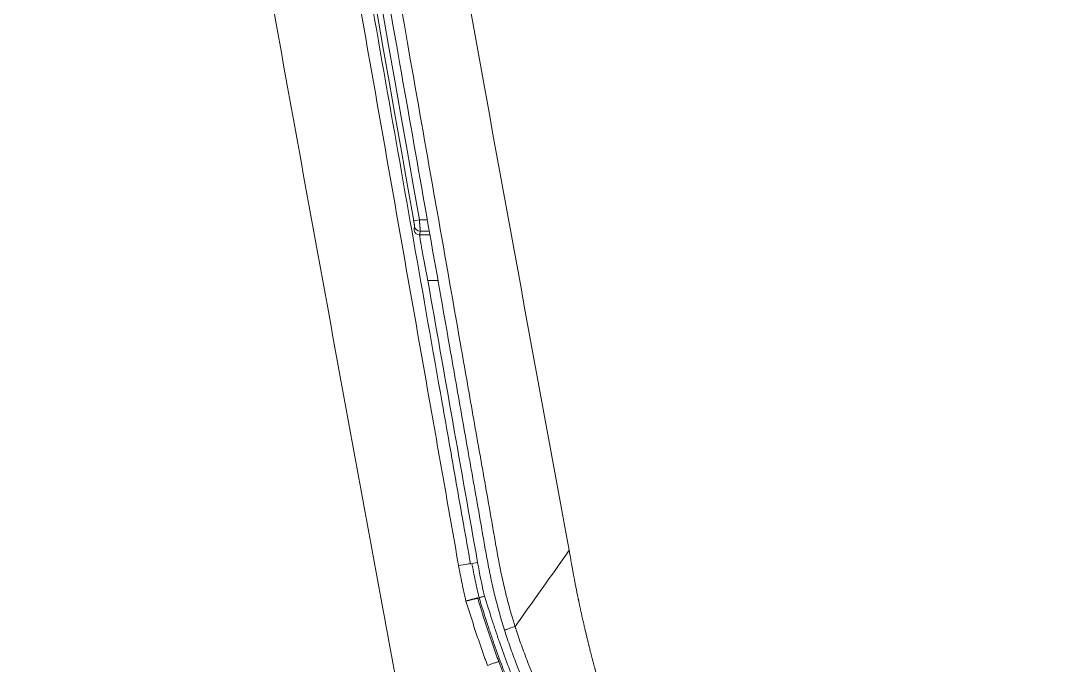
# Model space of a CAD drawing. Header units: inches. Extents: x 3778 to 56227, y -16914 to 35091.
# Drawn here: x 15713.4 to 15803.5, y 17484.7 to 17541.3 of the extents above; entities that cross this region are included whole.
import ezdxf

# ---------------------------------------------------------------- set-up
doc = ezdxf.new("R2010")
doc.units = ezdxf.units.IN
doc.header["$LTSCALE"] = 100
doc.header["$MEASUREMENT"] = 0
doc.layers.add('mark-B', color=2, linetype='Continuous', lineweight=20)
doc.layers.add('RC-LIGHT', color=7, linetype='Continuous')

# ---------------------------------------------------------------- blocks, each defined once
blk = doc.blocks.new('무풍1way 일반')
at = {"layer": 'mark-B'}
for p, q in [((-511.88, -264.539), (-512.374, -264.626)), ((-511.88, -264.539), (-512.374, -264.626)), ((-511.88, -264.539), (-511.182, -264.539)), ((-511.88, -264.539), (-511.182, -264.539)), ((-511.005, -265.542), (-511.8, -265.542)), ((-511.005, -265.542), (-511.8, -265.542)), ((-511.853, -265.871), (-510.947, -265.871)), ((-511.853, -265.871), (-510.947, -265.871)), ((-510.241, -269.882), (-511.133, -269.882)), ((-510.241, -269.882), (-511.133, -269.882)), ((-506.768, -294.641), (-507.262, -294.728)), ((-506.768, -294.641), (-507.262, -294.728)), ((-506.15, -297.612), (-506.639, -297.728)), ((-506.15, -297.612), (-506.639, -297.728)), ((-506.15, -297.612), (-506.63, -297.759)), ((-506.15, -297.612), (-506.63, -297.759))]:
    blk.add_line(p, q, dxfattribs=at)
for centre, major_axis, ratio, start_param, end_param in [((-511.853, -265.37), (-0.496, 0.08), 0.998594, 0.335451, 1.731066), ((-511.853, -265.37), (-0.496, 0.08), 0.998594, 0.335451, 1.731066), ((-511.8, -265.04), (-0.496, 0.08), 0.998594, 0.335451, 1.731066), ((-511.8, -265.04), (-0.496, 0.08), 0.998594, 0.335451, 1.731066), ((-508.38, -294.925), (0.989, 0.174), 0.019416, 0.017457, 1.622175), ((-508.38, -294.925), (0.989, 0.174), 0.019416, 0.017457, 1.622175), ((-506.28, -297.642), (0.306, 0.398), 0.999548, 2.460456, 2.524154), ((-506.28, -297.642), (0.306, 0.398), 0.999548, 2.460456, 2.524154), ((-506.15, -297.612), (-0.115, 0.489), 0.999848, 1.574928, 1.63891), ((-506.15, -297.612), (-0.115, 0.489), 0.999848, 1.574928, 1.63891)]:
    blk.add_ellipse(centre, major_axis=major_axis, ratio=ratio, start_param=start_param, end_param=end_param, dxfattribs=at)
for points, knots in [([(-547.103, -68.744), (-545.452, -78.159), (-543.8, -87.574), (-540.495, -106.405), (-538.843, -115.821), (-535.536, -134.653), (-533.883, -144.069), (-530.575, -162.903), (-528.921, -172.319), (-523.956, -200.571), (-520.646, -219.406), (-515.677, -247.659), (-514.02, -257.077), (-511.535, -271.205), (-510.706, -275.914), (-509.463, -282.978), (-509.049, -285.332), (-508.22, -290.042), (-507.806, -292.396), (-507.391, -294.751)], [0, 0, 0, 0, 0.125, 0.125, 0.25, 0.25, 0.375, 0.375, 0.5, 0.5, 0.75, 0.75, 0.875, 0.875, 0.9375, 0.9375, 0.96875, 0.96875, 1, 1, 1, 1]), ([(-547.103, -68.744), (-545.452, -78.159), (-543.8, -87.574), (-540.495, -106.405), (-538.843, -115.821), (-535.536, -134.653), (-533.883, -144.069), (-530.575, -162.903), (-528.921, -172.319), (-523.956, -200.571), (-520.646, -219.406), (-515.677, -247.659), (-514.02, -257.077), (-511.535, -271.205), (-510.706, -275.914), (-509.463, -282.978), (-509.049, -285.332), (-508.22, -290.042), (-507.806, -292.396), (-507.391, -294.751)], [0, 0, 0, 0, 0.125, 0.125, 0.25, 0.25, 0.375, 0.375, 0.5, 0.5, 0.75, 0.75, 0.875, 0.875, 0.9375, 0.9375, 0.96875, 0.96875, 1, 1, 1, 1]), ([(-506.168, -252.885), (-507.106, -247.71), (-509.735, -233.164), (-514.015, -209.239), (-518.986, -181.108), (-523.904, -152.97), (-528.766, -124.824), (-533.565, -96.669), (-536.717, -77.892), (-538.289, -68.503)], [0, 0, 0, 0, 0.084285, 0.236904, 0.389524, 0.542143, 0.694762, 0.847381, 1, 1, 1, 1]), ([(-504.401, -300.59), (-504.719, -299.585), (-505.005, -298.571), (-505.319, -297.294), (-505.379, -297.038), (-505.496, -296.525), (-505.552, -296.268), (-505.714, -295.495), (-505.815, -294.978), (-505.959, -294.201), (-506.007, -293.941), (-506.1, -293.423), (-506.146, -293.163), (-506.282, -292.384), (-506.372, -291.865), (-506.643, -290.307), (-506.918, -288.75), (-507.194, -287.194), (-507.378, -286.156), (-507.47, -285.637), (-507.744, -284.08), (-507.927, -283.041), (-508.292, -280.965), (-508.474, -279.927), (-508.839, -277.851), (-509.022, -276.813), (-510.666, -267.47), (-512.128, -259.165), (-516.515, -234.252), (-519.441, -217.645), (-525.288, -184.431), (-528.21, -167.824), (-532.591, -142.915), (-534.05, -134.612), (-536.24, -122.159), (-536.969, -118.007), (-538.428, -109.705), (-539.158, -105.554), (-539.888, -101.403)], [0, 0, 0, 0, 0.015625, 0.015625, 0.019531, 0.019531, 0.023437, 0.023437, 0.03125, 0.03125, 0.035156, 0.035156, 0.039062, 0.039062, 0.046875, 0.046875, 0.0625, 0.070312, 0.070312, 0.078125, 0.078125, 0.09375, 0.09375, 0.109375, 0.109375, 0.125, 0.125, 0.25, 0.25, 0.5, 0.5, 0.75, 0.75, 0.875, 0.875, 0.9375, 0.9375, 1, 1, 1, 1]), ([(-538.937, -101.2), (-538.207, -105.348), (-537.478, -109.497), (-536.019, -117.794), (-535.29, -121.943), (-533.101, -134.39), (-531.642, -142.687), (-527.263, -167.582), (-524.342, -184.179), (-518.497, -217.373), (-515.573, -233.971), (-511.188, -258.87), (-509.727, -267.17), (-508.084, -276.507), (-507.901, -277.545), (-507.536, -279.62), (-507.353, -280.657), (-506.989, -282.732), (-506.807, -283.77), (-506.532, -285.326), (-506.441, -285.845), (-506.257, -286.882), (-505.981, -288.438), (-505.706, -289.994), (-505.435, -291.551), (-505.345, -292.07), (-505.209, -292.848), (-505.163, -293.107), (-505.07, -293.626), (-505.023, -293.885), (-504.88, -294.662), (-504.78, -295.179), (-504.619, -295.952), (-504.564, -296.209), (-504.448, -296.722), (-504.267, -297.49), (-504.066, -298.253), (-503.852, -299.012), (-503.742, -299.391), (-503.608, -299.832), (-503.54, -300.052), (-503.505, -300.162), (-503.49, -300.209), (-503.481, -300.241), (-503.476, -300.257), (-503.471, -300.272)], [0, 0, 0, 0, 0.0625, 0.0625, 0.125, 0.125, 0.25, 0.25, 0.5, 0.5, 0.75, 0.75, 0.875, 0.875, 0.890625, 0.890625, 0.90625, 0.90625, 0.921875, 0.921875, 0.929687, 0.929687, 0.9375, 0.953125, 0.953125, 0.960937, 0.960937, 0.964844, 0.964844, 0.96875, 0.96875, 0.976562, 0.976562, 0.980469, 0.980469, 0.984375, 0.992188, 0.992188, 0.996094, 0.998047, 0.999023, 0.999512, 0.999756, 0.999756, 1, 1, 1, 1]), ([(-539.95, -159.8), (-539.924, -159.951), (-538.127, -170.293), (-534.536, -190.823), (-529.119, -221.38), (-523.633, -251.928), (-519.004, -277.374), (-515.732, -295.182), (-513.854, -305.357), (-512.912, -310.444), (-512.441, -312.987)], [0, 0, 0, 0, 0.002953, 0.202362, 0.401772, 0.601181, 0.800591, 0.900295, 0.950148, 1, 1, 1, 1]), ([(-539.95, -159.8), (-539.924, -159.951), (-538.127, -170.293), (-534.536, -190.823), (-529.119, -221.38), (-523.633, -251.928), (-519.004, -277.374), (-515.732, -295.182), (-513.854, -305.357), (-512.912, -310.444), (-512.441, -312.987)], [0, 0, 0, 0, 0.002953, 0.202362, 0.401772, 0.601181, 0.800591, 0.900295, 0.950148, 1, 1, 1, 1]), ([(-508.434, -294.915), (-508.661, -293.628), (-508.887, -292.34), (-509.341, -289.766), (-509.567, -288.479), (-510.247, -284.617), (-510.7, -282.042), (-512.06, -274.319), (-512.966, -269.17), (-515.684, -253.723), (-517.496, -243.426), (-521.118, -222.831), (-522.929, -212.534), (-526.551, -191.941), (-528.361, -181.644), (-530.171, -171.348)], [0, 0, 0, 0, 0.03125, 0.03125, 0.0625, 0.0625, 0.125, 0.125, 0.25, 0.25, 0.5, 0.5, 0.75, 0.75, 1, 1, 1, 1]), ([(-508.434, -294.915), (-508.661, -293.628), (-508.887, -292.34), (-509.341, -289.766), (-509.567, -288.479), (-510.247, -284.617), (-510.7, -282.042), (-512.06, -274.319), (-512.966, -269.17), (-515.684, -253.723), (-517.496, -243.426), (-521.118, -222.831), (-522.929, -212.534), (-526.551, -191.941), (-528.361, -181.644), (-530.171, -171.348)], [0, 0, 0, 0, 0.03125, 0.03125, 0.0625, 0.0625, 0.125, 0.125, 0.25, 0.25, 0.5, 0.5, 0.75, 0.75, 1, 1, 1, 1]), ([(-512.294, -265.127), (-512.294, -265.127), (-512.294, -265.125), (-512.294, -265.12), (-512.294, -265.117), (-512.296, -265.105), (-512.297, -265.095), (-512.3, -265.075), (-512.301, -265.067), (-512.303, -265.051), (-512.305, -265.042), (-512.309, -265.014), (-512.312, -264.993), (-512.318, -264.959), (-512.32, -264.947), (-512.324, -264.921), (-512.326, -264.908), (-512.332, -264.868), (-512.337, -264.84), (-512.345, -264.796), (-512.347, -264.781), (-512.352, -264.751), (-512.355, -264.735), (-512.363, -264.689), (-512.368, -264.658), (-512.374, -264.626)], [0, 0, 0, 0, 0.0625, 0.0625, 0.125, 0.125, 0.25, 0.25, 0.3125, 0.3125, 0.375, 0.375, 0.5, 0.5, 0.5625, 0.5625, 0.625, 0.625, 0.75, 0.75, 0.8125, 0.8125, 0.875, 0.875, 1, 1, 1, 1]), ([(-512.294, -265.127), (-512.294, -265.127), (-512.294, -265.125), (-512.294, -265.12), (-512.294, -265.117), (-512.296, -265.105), (-512.297, -265.095), (-512.3, -265.075), (-512.301, -265.067), (-512.303, -265.051), (-512.305, -265.042), (-512.309, -265.014), (-512.312, -264.993), (-512.318, -264.959), (-512.32, -264.947), (-512.324, -264.921), (-512.326, -264.908), (-512.332, -264.868), (-512.337, -264.84), (-512.345, -264.796), (-512.347, -264.781), (-512.352, -264.751), (-512.355, -264.735), (-512.363, -264.689), (-512.368, -264.658), (-512.374, -264.626)], [0, 0, 0, 0, 0.0625, 0.0625, 0.125, 0.125, 0.25, 0.25, 0.3125, 0.3125, 0.375, 0.375, 0.5, 0.5, 0.5625, 0.5625, 0.625, 0.625, 0.75, 0.75, 0.8125, 0.8125, 0.875, 0.875, 1, 1, 1, 1]), ([(-511.88, -264.539), (-511.874, -264.603), (-511.869, -264.666), (-511.861, -264.759), (-511.858, -264.789), (-511.854, -264.835), (-511.853, -264.85), (-511.85, -264.881), (-511.849, -264.896), (-511.843, -264.969), (-511.838, -265.026), (-511.831, -265.106), (-511.829, -265.132), (-511.826, -265.169), (-511.825, -265.182), (-511.823, -265.206), (-511.822, -265.218), (-511.818, -265.275), (-511.814, -265.317), (-511.811, -265.363), (-511.81, -265.372), (-511.809, -265.39), (-511.808, -265.398), (-511.806, -265.422), (-511.805, -265.437), (-511.803, -265.477), (-511.801, -265.498), (-511.8, -265.517), (-511.8, -265.521), (-511.8, -265.527), (-511.8, -265.535), (-511.8, -265.54), (-511.8, -265.542)], [0, 0, 0, 0, 0.125, 0.125, 0.1875, 0.1875, 0.21875, 0.21875, 0.25, 0.25, 0.375, 0.375, 0.4375, 0.4375, 0.46875, 0.46875, 0.5, 0.5, 0.625, 0.625, 0.65625, 0.65625, 0.6875, 0.6875, 0.75, 0.75, 0.875, 0.875, 0.90625, 0.90625, 0.9375, 1, 1, 1, 1]), ([(-511.88, -264.539), (-511.874, -264.603), (-511.869, -264.666), (-511.861, -264.759), (-511.858, -264.789), (-511.854, -264.835), (-511.853, -264.85), (-511.85, -264.881), (-511.849, -264.896), (-511.843, -264.969), (-511.838, -265.026), (-511.831, -265.106), (-511.829, -265.132), (-511.826, -265.169), (-511.825, -265.182), (-511.823, -265.206), (-511.822, -265.218), (-511.818, -265.275), (-511.814, -265.317), (-511.811, -265.363), (-511.81, -265.372), (-511.809, -265.39), (-511.808, -265.398), (-511.806, -265.422), (-511.805, -265.437), (-511.803, -265.477), (-511.801, -265.498), (-511.8, -265.517), (-511.8, -265.521), (-511.8, -265.527), (-511.8, -265.535), (-511.8, -265.54), (-511.8, -265.542)], [0, 0, 0, 0, 0.125, 0.125, 0.1875, 0.1875, 0.21875, 0.21875, 0.25, 0.25, 0.375, 0.375, 0.4375, 0.4375, 0.46875, 0.46875, 0.5, 0.5, 0.625, 0.625, 0.65625, 0.65625, 0.6875, 0.6875, 0.75, 0.75, 0.875, 0.875, 0.90625, 0.90625, 0.9375, 1, 1, 1, 1]), ([(-512.347, -265.457), (-512.345, -265.439), (-512.342, -265.422), (-512.328, -265.334), (-512.316, -265.264), (-512.301, -265.172), (-512.298, -265.15), (-512.294, -265.127)], [0, 0, 0, 0, 0.159477, 0.159477, 0.797385, 0.797385, 1, 1, 1, 1]), ([(-512.347, -265.457), (-512.345, -265.439), (-512.342, -265.422), (-512.328, -265.334), (-512.316, -265.264), (-512.301, -265.172), (-512.298, -265.15), (-512.294, -265.127)], [0, 0, 0, 0, 0.159477, 0.159477, 0.797385, 0.797385, 1, 1, 1, 1]), ([(-511.853, -265.871), (-511.854, -265.878), (-511.854, -265.891), (-511.852, -265.92), (-511.851, -265.931), (-511.85, -265.95), (-511.849, -265.956), (-511.847, -265.971), (-511.843, -266.008), (-511.832, -266.091), (-511.81, -266.236), (-511.791, -266.354), (-511.778, -266.436), (-511.775, -266.452), (-511.77, -266.486), (-511.761, -266.538), (-511.752, -266.592), (-511.733, -266.705), (-511.705, -266.863), (-511.674, -267.039), (-511.649, -267.178), (-511.64, -267.225), (-511.623, -267.322), (-511.614, -267.372), (-511.586, -267.523), (-511.567, -267.627), (-511.527, -267.84), (-511.486, -268.059), (-511.443, -268.289), (-511.415, -268.436), (-511.409, -268.466), (-511.398, -268.525), (-511.392, -268.555), (-511.375, -268.645), (-511.363, -268.706), (-511.328, -268.888), (-511.281, -269.132), (-511.232, -269.38), (-511.183, -269.63), (-511.158, -269.755), (-511.133, -269.882)], [0, 0, 0, 0, 0.0625, 0.0625, 0.09375, 0.09375, 0.109375, 0.109375, 0.125, 0.1875, 0.25, 0.3125, 0.3125, 0.328125, 0.328125, 0.34375, 0.375, 0.375, 0.4375, 0.5, 0.5, 0.53125, 0.53125, 0.5625, 0.5625, 0.625, 0.625, 0.6875, 0.75, 0.75, 0.765625, 0.765625, 0.78125, 0.78125, 0.8125, 0.8125, 0.875, 0.9375, 0.9375, 1, 1, 1, 1]), ([(-511.853, -265.871), (-511.854, -265.878), (-511.854, -265.891), (-511.852, -265.92), (-511.851, -265.931), (-511.85, -265.95), (-511.849, -265.956), (-511.847, -265.971), (-511.843, -266.008), (-511.832, -266.091), (-511.81, -266.236), (-511.791, -266.354), (-511.778, -266.436), (-511.775, -266.452), (-511.77, -266.486), (-511.761, -266.538), (-511.752, -266.592), (-511.733, -266.705), (-511.705, -266.863), (-511.674, -267.039), (-511.649, -267.178), (-511.64, -267.225), (-511.623, -267.322), (-511.614, -267.372), (-511.586, -267.523), (-511.567, -267.627), (-511.527, -267.84), (-511.486, -268.059), (-511.443, -268.289), (-511.415, -268.436), (-511.409, -268.466), (-511.398, -268.525), (-511.392, -268.555), (-511.375, -268.645), (-511.363, -268.706), (-511.328, -268.888), (-511.281, -269.132), (-511.232, -269.38), (-511.183, -269.63), (-511.158, -269.755), (-511.133, -269.882)], [0, 0, 0, 0, 0.0625, 0.0625, 0.09375, 0.09375, 0.109375, 0.109375, 0.125, 0.1875, 0.25, 0.3125, 0.3125, 0.328125, 0.328125, 0.34375, 0.375, 0.375, 0.4375, 0.5, 0.5, 0.53125, 0.53125, 0.5625, 0.5625, 0.625, 0.625, 0.6875, 0.75, 0.75, 0.765625, 0.765625, 0.78125, 0.78125, 0.8125, 0.8125, 0.875, 0.9375, 0.9375, 1, 1, 1, 1]), ([(-490.797, -320.718), (-490.818, -320.668), (-490.857, -320.573), (-490.913, -320.437), (-490.964, -320.314), (-491.008, -320.205), (-491.047, -320.11), (-491.081, -320.028), (-491.111, -319.957), (-491.135, -319.897), (-491.161, -319.835), (-491.192, -319.759), (-491.236, -319.652), (-491.314, -319.46), (-491.421, -319.192), (-491.553, -318.862), (-491.681, -318.536), (-491.799, -318.236), (-491.894, -317.99), (-491.955, -317.831), (-491.996, -317.727), (-492.031, -317.636), (-492.126, -317.39), (-492.274, -317.002), (-492.465, -316.49), (-492.648, -315.997), (-492.82, -315.522), (-492.984, -315.065), (-493.13, -314.653), (-493.262, -314.278), (-493.384, -313.93), (-493.506, -313.577), (-493.63, -313.218), (-493.756, -312.853), (-493.882, -312.482), (-494.009, -312.105), (-494.137, -311.722), (-494.265, -311.333), (-494.394, -310.938), (-494.491, -310.639), (-494.552, -310.446), (-494.576, -310.373), (-494.591, -310.325), (-494.601, -310.294), (-494.61, -310.264), (-494.623, -310.226), (-494.638, -310.179), (-494.656, -310.122), (-494.678, -310.057), (-494.727, -309.906), (-494.799, -309.679), (-494.892, -309.388), (-494.977, -309.117), (-495.057, -308.859), (-495.136, -308.605), (-495.203, -308.385), (-495.261, -308.197), (-495.309, -308.039), (-495.36, -307.871), (-495.413, -307.695), (-495.467, -307.517), (-495.514, -307.359), (-495.548, -307.244), (-495.567, -307.18), (-495.577, -307.144), (-495.585, -307.117), (-495.593, -307.087), (-495.615, -307.008), (-495.658, -306.858), (-495.728, -306.618), (-495.817, -306.313), (-495.924, -305.945), (-496.029, -305.572), (-496.125, -305.227), (-496.204, -304.943), (-496.272, -304.691), (-496.332, -304.472), (-496.383, -304.285), (-496.424, -304.137), (-496.452, -304.036), (-496.471, -303.968), (-496.488, -303.906), (-496.51, -303.824), (-496.538, -303.719), (-496.582, -303.553), (-496.639, -303.333), (-496.708, -303.069), (-496.775, -302.806), (-496.84, -302.55), (-496.898, -302.318), (-496.945, -302.13), (-496.976, -302.004), (-497, -301.911), (-497.022, -301.82), (-497.071, -301.624), (-497.141, -301.337), (-497.227, -300.978), (-497.307, -300.638), (-497.381, -300.318), (-497.45, -300.019), (-497.513, -299.741), (-497.572, -299.482), (-497.618, -299.279), (-497.654, -299.122), (-497.68, -299.006), (-497.706, -298.888), (-497.732, -298.769), (-497.759, -298.648), (-497.785, -298.526), (-497.811, -298.403), (-497.837, -298.28), (-497.861, -298.164), (-497.882, -298.06), (-497.9, -297.973), (-497.915, -297.901), (-497.927, -297.847), (-497.935, -297.812), (-497.942, -297.778), (-497.954, -297.722), (-497.976, -297.618), (-498.006, -297.47), (-498.042, -297.294), (-498.079, -297.109), (-498.115, -296.925), (-498.151, -296.743), (-498.186, -296.562), (-498.218, -296.393), (-498.247, -296.243), (-498.27, -296.12), (-498.288, -296.023), (-498.304, -295.938), (-498.324, -295.836), (-498.358, -295.655), (-498.404, -295.403), (-498.46, -295.097), (-498.514, -294.792), (-498.568, -294.487), (-498.62, -294.182), (-498.672, -293.877), (-498.705, -293.674), (-498.722, -293.572)], [0, 0, 0, 0, 0.005728, 0.010931, 0.015611, 0.019767, 0.023398, 0.026504, 0.029085, 0.031592, 0.03334, 0.036243, 0.0403, 0.045514, 0.058237, 0.070797, 0.083191, 0.095309, 0.104897, 0.111062, 0.113364, 0.116785, 0.121326, 0.141344, 0.160639, 0.179209, 0.197051, 0.214166, 0.230551, 0.24332, 0.2563, 0.269492, 0.282895, 0.29651, 0.310337, 0.324375, 0.338626, 0.353089, 0.367765, 0.382653, 0.386301, 0.38922, 0.390789, 0.391579, 0.392676, 0.394104, 0.395862, 0.39795, 0.400368, 0.403116, 0.414805, 0.425577, 0.435431, 0.444826, 0.454221, 0.463616, 0.469147, 0.474998, 0.481169, 0.48766, 0.494471, 0.500882, 0.505134, 0.507147, 0.507929, 0.509134, 0.510072, 0.511278, 0.517763, 0.5266, 0.537792, 0.551338, 0.567241, 0.578828, 0.589226, 0.598434, 0.606452, 0.613279, 0.618915, 0.622732, 0.624327, 0.626484, 0.62948, 0.633317, 0.637995, 0.647705, 0.65734, 0.666898, 0.676379, 0.685328, 0.692199, 0.696864, 0.699104, 0.702394, 0.706736, 0.720536, 0.733594, 0.745909, 0.757482, 0.768312, 0.778399, 0.787743, 0.796342, 0.800505, 0.804717, 0.808976, 0.813284, 0.817641, 0.822045, 0.826498, 0.831, 0.835311, 0.83905, 0.842212, 0.844797, 0.846805, 0.848054, 0.848609, 0.850445, 0.854167, 0.859774, 0.866485, 0.873151, 0.879761, 0.886315, 0.892813, 0.899255, 0.904589, 0.908992, 0.912463, 0.915008, 0.918234, 0.923447, 0.934425, 0.94539, 0.95634, 0.967276, 0.978198, 0.989106, 1, 1, 1, 1]), ([(-507.786, -298.029), (-507.91, -297.513), (-508.026, -296.996), (-508.242, -295.958), (-508.342, -295.437), (-508.434, -294.915)], [0, 0, 0, 0, 0.5, 0.5, 1, 1, 1, 1]), ([(-507.786, -298.029), (-507.91, -297.513), (-508.026, -296.996), (-508.242, -295.958), (-508.342, -295.437), (-508.434, -294.915)], [0, 0, 0, 0, 0.5, 0.5, 1, 1, 1, 1]), ([(-506.639, -297.728), (-506.758, -297.232), (-506.869, -296.733), (-507.077, -295.733), (-507.173, -295.231), (-507.262, -294.728)], [0, 0, 0, 0, 0.5, 0.5, 1, 1, 1, 1]), ([(-506.639, -297.728), (-506.758, -297.232), (-506.869, -296.733), (-507.077, -295.733), (-507.173, -295.231), (-507.262, -294.728)], [0, 0, 0, 0, 0.5, 0.5, 1, 1, 1, 1]), ([(-507.786, -298.029), (-507.778, -298.027), (-507.77, -298.024), (-507.754, -298.019), (-507.73, -298.012), (-507.706, -298.005), (-507.657, -297.991), (-507.625, -297.982), (-507.561, -297.964), (-507.529, -297.955), (-507.467, -297.937), (-507.405, -297.92), (-507.331, -297.899), (-507.288, -297.887), (-507.26, -297.879), (-507.246, -297.876), (-507.176, -297.857), (-507.125, -297.843), (-507.055, -297.824), (-507.032, -297.818), (-507, -297.81), (-506.989, -297.807), (-506.969, -297.802), (-506.959, -297.799), (-506.912, -297.787), (-506.88, -297.78), (-506.847, -297.772), (-506.841, -297.771), (-506.829, -297.768), (-506.823, -297.767), (-506.808, -297.763), (-506.799, -297.762), (-506.778, -297.758), (-506.769, -297.757), (-506.768, -297.759)], [0, 0, 0, 0, 0.015625, 0.015625, 0.03125, 0.0625, 0.0625, 0.125, 0.125, 0.1875, 0.1875, 0.25, 0.3125, 0.34375, 0.34375, 0.375, 0.375, 0.5, 0.5, 0.5625, 0.5625, 0.59375, 0.59375, 0.625, 0.625, 0.75, 0.75, 0.78125, 0.78125, 0.8125, 0.8125, 0.875, 0.875, 1, 1, 1, 1]), ([(-507.786, -298.029), (-507.778, -298.027), (-507.77, -298.024), (-507.754, -298.019), (-507.73, -298.012), (-507.706, -298.005), (-507.657, -297.991), (-507.625, -297.982), (-507.561, -297.964), (-507.529, -297.955), (-507.467, -297.937), (-507.405, -297.92), (-507.331, -297.899), (-507.288, -297.887), (-507.26, -297.879), (-507.246, -297.876), (-507.176, -297.857), (-507.125, -297.843), (-507.055, -297.824), (-507.032, -297.818), (-507, -297.81), (-506.989, -297.807), (-506.969, -297.802), (-506.959, -297.799), (-506.912, -297.787), (-506.88, -297.78), (-506.847, -297.772), (-506.841, -297.771), (-506.829, -297.768), (-506.823, -297.767), (-506.808, -297.763), (-506.799, -297.762), (-506.778, -297.758), (-506.769, -297.757), (-506.768, -297.759)], [0, 0, 0, 0, 0.015625, 0.015625, 0.03125, 0.0625, 0.0625, 0.125, 0.125, 0.1875, 0.1875, 0.25, 0.3125, 0.34375, 0.34375, 0.375, 0.375, 0.5, 0.5, 0.5625, 0.5625, 0.59375, 0.59375, 0.625, 0.625, 0.75, 0.75, 0.78125, 0.78125, 0.8125, 0.8125, 0.875, 0.875, 1, 1, 1, 1]), ([(-506.759, -297.789), (-506.761, -297.788), (-506.769, -297.789), (-506.791, -297.792), (-506.8, -297.793), (-506.815, -297.796), (-506.821, -297.797), (-506.833, -297.8), (-506.839, -297.801), (-506.873, -297.808), (-506.905, -297.815), (-506.952, -297.825), (-506.962, -297.827), (-506.983, -297.832), (-506.993, -297.834), (-507.026, -297.842), (-507.048, -297.847), (-507.12, -297.863), (-507.171, -297.876), (-507.241, -297.892), (-507.255, -297.896), (-507.284, -297.903), (-507.327, -297.913), (-507.402, -297.932), (-507.464, -297.947), (-507.527, -297.963), (-507.559, -297.971), (-507.624, -297.987), (-507.656, -297.996), (-507.705, -298.008), (-507.729, -298.014), (-507.754, -298.02), (-507.77, -298.025), (-507.778, -298.027), (-507.786, -298.029)], [0, 0, 0, 0, 0.125, 0.125, 0.1875, 0.1875, 0.21875, 0.21875, 0.25, 0.25, 0.375, 0.375, 0.40625, 0.40625, 0.4375, 0.4375, 0.5, 0.5, 0.625, 0.625, 0.65625, 0.65625, 0.6875, 0.75, 0.8125, 0.8125, 0.875, 0.875, 0.9375, 0.9375, 0.96875, 0.984375, 0.984375, 1, 1, 1, 1]), ([(-506.759, -297.789), (-506.761, -297.788), (-506.769, -297.789), (-506.791, -297.792), (-506.8, -297.793), (-506.815, -297.796), (-506.821, -297.797), (-506.833, -297.8), (-506.839, -297.801), (-506.873, -297.808), (-506.905, -297.815), (-506.953, -297.825), (-506.962, -297.827), (-506.983, -297.832), (-506.993, -297.834), (-507.026, -297.842), (-507.049, -297.847), (-507.12, -297.863), (-507.172, -297.876), (-507.241, -297.893), (-507.256, -297.896), (-507.284, -297.903), (-507.328, -297.914), (-507.402, -297.932), (-507.464, -297.947), (-507.527, -297.963), (-507.56, -297.971), (-507.608, -297.983), (-507.633, -297.99), (-507.657, -297.996), (-507.673, -298), (-507.681, -298.002), (-507.722, -298.012), (-507.754, -298.021), (-507.786, -298.029)], [0, 0, 0, 0, 0.125, 0.125, 0.1875, 0.1875, 0.21875, 0.21875, 0.25, 0.25, 0.375, 0.375, 0.40625, 0.40625, 0.4375, 0.4375, 0.5, 0.5, 0.625, 0.625, 0.65625, 0.65625, 0.6875, 0.75, 0.8125, 0.8125, 0.875, 0.875, 0.90625, 0.921875, 0.921875, 0.9375, 0.9375, 1, 1, 1, 1]), ([(-505.893, -303.69), (-505.915, -303.631), (-505.937, -303.573), (-505.98, -303.456), (-506.044, -303.281), (-506.193, -302.872), (-506.4, -302.285), (-506.561, -301.815), (-506.721, -301.344), (-506.8, -301.108), (-507.035, -300.4), (-507.266, -299.69), (-507.491, -298.979), (-507.639, -298.504), (-507.713, -298.267), (-507.786, -298.029)], [0, 0, 0, 0, 0.03125, 0.03125, 0.0625, 0.125, 0.25, 0.375, 0.375, 0.5, 0.5, 0.75, 0.875, 0.875, 1, 1, 1, 1]), ([(-505.893, -303.69), (-505.915, -303.631), (-505.937, -303.573), (-505.98, -303.456), (-506.044, -303.281), (-506.193, -302.872), (-506.4, -302.285), (-506.561, -301.815), (-506.721, -301.344), (-506.8, -301.108), (-507.035, -300.4), (-507.266, -299.69), (-507.491, -298.979), (-507.639, -298.504), (-507.713, -298.267), (-507.786, -298.029)], [0, 0, 0, 0, 0.03125, 0.03125, 0.0625, 0.125, 0.25, 0.375, 0.375, 0.5, 0.5, 0.75, 0.875, 0.875, 1, 1, 1, 1]), ([(-506.63, -297.759), (-506.648, -297.763), (-506.665, -297.767), (-506.708, -297.778), (-506.734, -297.784), (-506.759, -297.79)], [0, 0, 0, 0, 0.402246, 0.402246, 1, 1, 1, 1]), ([(-506.63, -297.759), (-506.648, -297.763), (-506.665, -297.767), (-506.708, -297.778), (-506.734, -297.784), (-506.759, -297.79)], [0, 0, 0, 0, 0.402246, 0.402246, 1, 1, 1, 1]), ([(-506.759, -297.789), (-506.472, -298.724), (-506.177, -299.655), (-505.794, -300.814), (-505.716, -301.046), (-505.56, -301.508), (-505.481, -301.74), (-505.241, -302.432), (-505.077, -302.892), (-504.907, -303.35)], [0, 0, 0, 0, 0.5, 0.5, 0.625, 0.625, 0.75, 0.75, 1, 1, 1, 1]), ([(-506.759, -297.789), (-506.472, -298.724), (-506.177, -299.655), (-505.794, -300.814), (-505.716, -301.046), (-505.56, -301.508), (-505.481, -301.74), (-505.241, -302.432), (-505.077, -302.892), (-504.907, -303.35)], [0, 0, 0, 0, 0.5, 0.5, 0.625, 0.625, 0.75, 0.75, 1, 1, 1, 1]), ([(-492.695, -321.896), (-492.824, -321.77), (-492.953, -321.642), (-493.577, -321.016), (-494.064, -320.507), (-495.016, -319.471), (-495.48, -318.944), (-496.388, -317.869), (-496.832, -317.322), (-498.129, -315.652), (-498.95, -314.5), (-499.824, -313.16), (-499.921, -313.01), (-500.112, -312.71), (-500.207, -312.559), (-500.49, -312.105), (-500.675, -311.8), (-501.221, -310.88), (-501.748, -309.949), (-502.245, -309.003), (-502.489, -308.527), (-502.569, -308.368), (-502.728, -308.049), (-502.807, -307.889), (-503.197, -307.087), (-503.569, -306.279), (-503.919, -305.463), (-504.058, -305.136), (-504.126, -304.972), (-504.328, -304.479), (-504.459, -304.149), (-504.84, -303.155), (-505.081, -302.487), (-505.428, -301.48), (-505.542, -301.143), (-505.767, -300.469), (-506.1, -299.457), (-506.421, -298.439), (-506.63, -297.759)], [0, 0, 0, 0, 0.019349, 0.019349, 0.094784, 0.094784, 0.170218, 0.170218, 0.245653, 0.245653, 0.396522, 0.396522, 0.415381, 0.415381, 0.43424, 0.43424, 0.471957, 0.471957, 0.547392, 0.585109, 0.585109, 0.603968, 0.603968, 0.622827, 0.622827, 0.698261, 0.71712, 0.71712, 0.735979, 0.735979, 0.773696, 0.773696, 0.849131, 0.849131, 0.886848, 0.886848, 0.924565, 1, 1, 1, 1]), ([(-506.15, -297.612), (-505.943, -298.284), (-505.732, -298.955), (-505.407, -299.958), (-505.297, -300.292), (-505.075, -300.958), (-504.963, -301.29), (-504.619, -302.285), (-504.383, -302.945), (-504.007, -303.926), (-503.879, -304.252), (-503.68, -304.737), (-503.613, -304.899), (-503.477, -305.221), (-502.857, -306.668), (-502.17, -308.086), (-501.174, -309.942), (-500.656, -310.861), (-500.108, -311.767), (-499.828, -312.218), (-499.734, -312.368), (-499.545, -312.666), (-499.45, -312.815), (-498.585, -314.146), (-497.772, -315.29), (-496.487, -316.948), (-496.049, -317.492), (-495.149, -318.559), (-494.689, -319.083), (-493.747, -320.112), (-493.265, -320.617), (-492.28, -321.607), (-491.776, -322.093), (-490.748, -323.045), (-489.96, -323.745), (-489.147, -324.422), (-488.736, -324.757), (-488.599, -324.868), (-488.322, -325.089), (-487.906, -325.417), (-487.486, -325.738), (-486.923, -326.16), (-486.639, -326.368), (-485.783, -326.981), (-485.205, -327.377), (-484.035, -328.144), (-482.85, -328.885), (-481.639, -329.577), (-480.719, -330.077), (-480.411, -330.24), (-479.791, -330.561), (-479.48, -330.718), (-478.539, -331.179), (-477.272, -331.77), (-475.652, -332.444), (-474.499, -332.882), (-474, -333.062), (-473.667, -333.181), (-473.5, -333.24), (-472.999, -333.412), (-472.664, -333.524), (-471.993, -333.739), (-471.657, -333.843), (-470.647, -334.144), (-469.971, -334.331), (-468.615, -334.675), (-467.253, -334.99), (-465.882, -335.25), (-464.506, -335.48), (-463.816, -335.581), (-462.43, -335.755), (-460.345, -335.973), (-458.237, -336.061), (-456.822, -336.061)], [0, 0, 0, 0, 0.03125, 0.03125, 0.046875, 0.046875, 0.0625, 0.0625, 0.09375, 0.09375, 0.109375, 0.109375, 0.117187, 0.117187, 0.125, 0.1875, 0.1875, 0.21875, 0.234375, 0.234375, 0.242187, 0.242187, 0.25, 0.25, 0.3125, 0.3125, 0.34375, 0.34375, 0.375, 0.375, 0.40625, 0.40625, 0.4375, 0.4375, 0.46875, 0.484375, 0.484375, 0.492187, 0.492187, 0.5, 0.515625, 0.515625, 0.53125, 0.53125, 0.5625, 0.5625, 0.59375, 0.625, 0.625, 0.640625, 0.640625, 0.65625, 0.65625, 0.6875, 0.71875, 0.734375, 0.742187, 0.742187, 0.75, 0.75, 0.765625, 0.765625, 0.78125, 0.78125, 0.8125, 0.8125, 0.84375, 0.875, 0.875, 0.90625, 0.90625, 0.9375, 1, 1, 1, 1]), ([(-506.15, -297.612), (-505.943, -298.284), (-505.732, -298.955), (-505.407, -299.958), (-505.297, -300.292), (-505.075, -300.958), (-504.963, -301.29), (-504.619, -302.285), (-504.383, -302.945), (-504.007, -303.926), (-503.879, -304.252), (-503.68, -304.737), (-503.613, -304.899), (-503.477, -305.221), (-502.857, -306.668), (-502.17, -308.086), (-501.174, -309.942), (-500.656, -310.861), (-500.108, -311.767), (-499.828, -312.218), (-499.734, -312.368), (-499.545, -312.666), (-499.45, -312.815), (-498.585, -314.146), (-497.772, -315.29), (-496.487, -316.948), (-496.049, -317.492), (-495.149, -318.559), (-494.689, -319.083), (-493.747, -320.112), (-493.265, -320.617), (-492.28, -321.607), (-491.776, -322.093), (-490.748, -323.045), (-489.96, -323.745), (-489.147, -324.422), (-488.736, -324.757), (-488.599, -324.868), (-488.322, -325.089), (-487.906, -325.417), (-487.486, -325.738), (-486.923, -326.16), (-486.639, -326.368), (-485.783, -326.981), (-485.205, -327.377), (-484.035, -328.144), (-482.85, -328.885), (-481.639, -329.577), (-480.719, -330.077), (-480.411, -330.24), (-479.791, -330.561), (-479.48, -330.718), (-478.539, -331.179), (-477.272, -331.77), (-475.652, -332.444), (-474.499, -332.882), (-474, -333.062), (-473.667, -333.181), (-473.5, -333.24), (-472.999, -333.412), (-472.664, -333.524), (-471.993, -333.739), (-471.657, -333.843), (-470.647, -334.144), (-469.971, -334.331), (-468.615, -334.675), (-467.253, -334.99), (-465.882, -335.25), (-464.506, -335.48), (-463.816, -335.581), (-462.43, -335.755), (-460.345, -335.973), (-458.237, -336.061), (-456.822, -336.061)], [0, 0, 0, 0, 0.03125, 0.03125, 0.046875, 0.046875, 0.0625, 0.0625, 0.09375, 0.09375, 0.109375, 0.109375, 0.117188, 0.117188, 0.125, 0.1875, 0.1875, 0.21875, 0.234375, 0.234375, 0.242188, 0.242188, 0.25, 0.25, 0.3125, 0.3125, 0.34375, 0.34375, 0.375, 0.375, 0.40625, 0.40625, 0.4375, 0.4375, 0.46875, 0.484375, 0.484375, 0.492188, 0.492188, 0.5, 0.515625, 0.515625, 0.53125, 0.53125, 0.5625, 0.5625, 0.59375, 0.625, 0.625, 0.640625, 0.640625, 0.65625, 0.65625, 0.6875, 0.71875, 0.734375, 0.742188, 0.742188, 0.75, 0.75, 0.765625, 0.765625, 0.78125, 0.78125, 0.8125, 0.8125, 0.84375, 0.875, 0.875, 0.90625, 0.90625, 0.9375, 1, 1, 1, 1]), ([(-504.401, -300.59), (-504.405, -300.59), (-504.402, -300.588), (-504.384, -300.579), (-504.368, -300.573), (-504.325, -300.556), (-504.297, -300.546), (-504.231, -300.523), (-504.193, -300.509), (-504.106, -300.48), (-504.058, -300.463), (-503.955, -300.429), (-503.9, -300.411), (-503.783, -300.373), (-503.722, -300.353), (-503.598, -300.313), (-503.534, -300.292), (-503.471, -300.272)], [0, 0, 0, 0, 0.125, 0.125, 0.25, 0.25, 0.375, 0.375, 0.5, 0.5, 0.625, 0.625, 0.75, 0.75, 0.875, 0.875, 1, 1, 1, 1]), ([(-491.496, -321.457), (-492.244, -320.734), (-492.965, -319.991), (-494.356, -318.468), (-495.026, -317.687), (-496.314, -316.088), (-496.932, -315.27), (-498.118, -313.596), (-498.686, -312.741), (-499.769, -310.992), (-500.285, -310.098), (-500.897, -308.957), (-501.078, -308.613), (-501.255, -308.266), (-501.373, -308.035), (-501.431, -307.918), (-501.72, -307.336), (-501.944, -306.867), (-502.593, -305.452), (-502.996, -304.497), (-503.556, -303.045), (-503.736, -302.559), (-504.08, -301.579), (-504.244, -301.086), (-504.401, -300.59)], [0, 0, 0, 0, 0.125, 0.125, 0.25, 0.25, 0.375, 0.375, 0.5, 0.5, 0.625, 0.625, 0.65625, 0.671875, 0.671875, 0.6875, 0.6875, 0.75, 0.75, 0.875, 0.875, 0.9375, 0.9375, 1, 1, 1, 1]), ([(-503.471, -300.272), (-503.466, -300.287), (-503.461, -300.303), (-503.451, -300.333), (-503.437, -300.379), (-503.403, -300.485), (-503.334, -300.697), (-503.274, -300.878), (-503.153, -301.241), (-503.07, -301.481), (-502.817, -302.201), (-502.641, -302.678), (-502.09, -304.1), (-501.693, -305.037), (-501.054, -306.423), (-500.834, -306.882), (-500.55, -307.452), (-500.492, -307.566), (-500.377, -307.793), (-500.202, -308.133), (-500.024, -308.47), (-499.423, -309.588), (-498.916, -310.463), (-497.852, -312.177), (-497.295, -313.015), (-496.131, -314.656), (-495.524, -315.457), (-494.26, -317.024), (-493.603, -317.789), (-492.239, -319.282), (-491.531, -320.01), (-490.798, -320.719)], [0, 0, 0, 0, 0.001953, 0.001953, 0.003906, 0.007813, 0.015625, 0.03125, 0.03125, 0.0625, 0.0625, 0.125, 0.125, 0.25, 0.25, 0.3125, 0.3125, 0.328125, 0.328125, 0.34375, 0.375, 0.375, 0.5, 0.5, 0.625, 0.625, 0.75, 0.75, 0.875, 0.875, 1, 1, 1, 1]), ([(-505.893, -303.69), (-505.831, -303.666), (-505.768, -303.643), (-505.645, -303.598), (-505.584, -303.576), (-505.467, -303.534), (-505.41, -303.514), (-505.304, -303.476), (-505.254, -303.458), (-505.162, -303.427), (-505.121, -303.413), (-505.048, -303.389), (-505.016, -303.379), (-504.965, -303.363), (-504.945, -303.357), (-504.917, -303.35), (-504.909, -303.349), (-504.907, -303.35)], [0, 0, 0, 0, 0.125, 0.125, 0.25, 0.25, 0.375, 0.375, 0.5, 0.5, 0.625, 0.625, 0.75, 0.75, 0.875, 0.875, 1, 1, 1, 1]), ([(-505.893, -303.69), (-505.831, -303.666), (-505.768, -303.643), (-505.645, -303.598), (-505.584, -303.576), (-505.467, -303.534), (-505.41, -303.514), (-505.304, -303.476), (-505.254, -303.458), (-505.162, -303.427), (-505.121, -303.413), (-505.048, -303.389), (-505.016, -303.379), (-504.965, -303.363), (-504.945, -303.357), (-504.917, -303.35), (-504.909, -303.349), (-504.907, -303.35)], [0, 0, 0, 0, 0.125, 0.125, 0.25, 0.25, 0.375, 0.375, 0.5, 0.5, 0.625, 0.625, 0.75, 0.75, 0.875, 0.875, 1, 1, 1, 1]), ([(-504.907, -303.35), (-504.793, -303.657), (-504.619, -304.115), (-504.437, -304.57), (-504.315, -304.872), (-504.252, -305.023), (-503.938, -305.775), (-503.675, -306.371), (-503.128, -307.552), (-502.843, -308.137), (-502.251, -309.296), (-501.944, -309.87), (-501.308, -311.007), (-500.979, -311.571), (-500.553, -312.268), (-500.467, -312.407), (-500.294, -312.684), (-500.207, -312.823), (-499.943, -313.236), (-499.41, -314.056), (-498.855, -314.857), (-498.097, -315.909), (-497.708, -316.427), (-496.914, -317.446), (-496.507, -317.948), (-495.676, -318.935), (-495.252, -319.42), (-494.384, -320.375), (-493.941, -320.844), (-493.037, -321.767), (-492.576, -322.22), (-491.166, -323.554), (-490.189, -324.412), (-489.047, -325.338), (-488.919, -325.441), (-488.664, -325.644), (-488.279, -325.948), (-487.89, -326.245), (-487.369, -326.636), (-487.107, -326.828), (-486.58, -327.208), (-486.315, -327.395), (-485.516, -327.948), (-484.438, -328.665), (-482.786, -329.675), (-481.661, -330.307), (-480.524, -330.917), (-479.95, -331.212), (-478.209, -332.063), (-477.025, -332.588), (-475.213, -333.309), (-474.602, -333.539), (-473.832, -333.812), (-473.677, -333.866), (-473.368, -333.973), (-473.214, -334.025), (-472.749, -334.18), (-472.439, -334.28), (-471.507, -334.571), (-470.884, -334.752), (-469.633, -335.091), (-468.378, -335.406), (-467.114, -335.673), (-465.847, -335.916), (-465.211, -336.026), (-463.298, -336.318), (-462.015, -336.466), (-460.077, -336.613), (-459.105, -336.669), (-457.965, -336.701), (-457.394, -336.709), (-457.108, -336.711), (-456.965, -336.712), (-456.893, -336.712), (-456.863, -336.712), (-456.842, -336.712), (-456.832, -336.712), (-456.822, -336.712)], [0, 0, 0, 0, 0.015625, 0.023438, 0.023438, 0.03125, 0.03125, 0.0625, 0.0625, 0.09375, 0.09375, 0.125, 0.125, 0.15625, 0.15625, 0.164063, 0.164063, 0.171875, 0.171875, 0.1875, 0.21875, 0.21875, 0.25, 0.25, 0.28125, 0.28125, 0.3125, 0.3125, 0.34375, 0.34375, 0.375, 0.375, 0.4375, 0.4375, 0.445313, 0.445313, 0.453125, 0.46875, 0.46875, 0.484375, 0.484375, 0.5, 0.5, 0.53125, 0.5625, 0.59375, 0.59375, 0.625, 0.625, 0.6875, 0.6875, 0.71875, 0.71875, 0.726563, 0.726563, 0.734375, 0.734375, 0.75, 0.75, 0.78125, 0.78125, 0.8125, 0.84375, 0.84375, 0.875, 0.875, 0.9375, 0.9375, 0.96875, 0.984375, 0.992188, 0.996094, 0.998047, 0.999023, 0.999512, 0.999512, 1, 1, 1, 1]), ([(-504.907, -303.35), (-504.793, -303.657), (-504.619, -304.115), (-504.437, -304.57), (-504.315, -304.872), (-504.252, -305.023), (-503.938, -305.775), (-503.675, -306.371), (-503.128, -307.552), (-502.843, -308.137), (-502.251, -309.296), (-501.944, -309.87), (-501.308, -311.007), (-500.979, -311.571), (-500.553, -312.268), (-500.467, -312.407), (-500.294, -312.684), (-500.207, -312.823), (-499.943, -313.236), (-499.41, -314.056), (-498.855, -314.857), (-498.097, -315.909), (-497.708, -316.427), (-496.914, -317.446), (-496.507, -317.948), (-495.676, -318.935), (-495.252, -319.42), (-494.384, -320.375), (-493.941, -320.844), (-493.037, -321.767), (-492.576, -322.22), (-491.166, -323.554), (-490.189, -324.412), (-489.047, -325.338), (-488.919, -325.441), (-488.664, -325.644), (-488.279, -325.948), (-487.89, -326.245), (-487.369, -326.636), (-487.107, -326.828), (-486.58, -327.208), (-486.315, -327.395), (-485.516, -327.948), (-484.438, -328.665), (-482.786, -329.675), (-481.661, -330.307), (-480.524, -330.917), (-479.95, -331.212), (-478.209, -332.063), (-477.025, -332.588), (-475.213, -333.309), (-474.602, -333.539), (-473.832, -333.812), (-473.677, -333.866), (-473.368, -333.973), (-473.214, -334.025), (-472.749, -334.18), (-472.439, -334.28), (-471.507, -334.571), (-470.884, -334.752), (-469.633, -335.091), (-468.378, -335.406), (-467.114, -335.673), (-465.847, -335.916), (-465.211, -336.026), (-463.298, -336.318), (-462.015, -336.466), (-460.077, -336.613), (-459.105, -336.669), (-457.965, -336.701), (-457.394, -336.709), (-457.108, -336.711), (-456.965, -336.712), (-456.893, -336.712), (-456.863, -336.712), (-456.842, -336.712), (-456.832, -336.712), (-456.822, -336.712)], [0, 0, 0, 0, 0.015625, 0.023438, 0.023438, 0.03125, 0.03125, 0.0625, 0.0625, 0.09375, 0.09375, 0.125, 0.125, 0.15625, 0.15625, 0.164063, 0.164063, 0.171875, 0.171875, 0.1875, 0.21875, 0.21875, 0.25, 0.25, 0.28125, 0.28125, 0.3125, 0.3125, 0.34375, 0.34375, 0.375, 0.375, 0.4375, 0.4375, 0.445313, 0.445313, 0.453125, 0.46875, 0.46875, 0.484375, 0.484375, 0.5, 0.5, 0.53125, 0.5625, 0.59375, 0.59375, 0.625, 0.625, 0.6875, 0.6875, 0.71875, 0.71875, 0.726562, 0.726562, 0.734375, 0.734375, 0.75, 0.75, 0.78125, 0.78125, 0.8125, 0.84375, 0.84375, 0.875, 0.875, 0.9375, 0.9375, 0.96875, 0.984375, 0.992188, 0.996094, 0.998047, 0.999023, 0.999512, 0.999512, 1, 1, 1, 1])]:
    blk.add_open_spline(points, degree=3, knots=knots, dxfattribs=at)
for points, degree in [([(-512.374, -264.626), (-523.888, -199.321), (-535.396, -134.015), (-546.895, -68.707)], 3), ([(-512.374, -264.626), (-523.888, -199.321), (-535.396, -134.015), (-546.895, -68.707)], 3), ([(-546.4, -68.62), (-534.902, -133.928), (-523.394, -199.234), (-511.88, -264.539)], 3), ([(-546.4, -68.62), (-534.902, -133.928), (-523.394, -199.234), (-511.88, -264.539)], 3), ([(-498.722, -293.572), (-501.224, -280.013), (-503.706, -266.451), (-506.166, -252.885)], 3), ([(-512.39, -264.536), (-512.373, -264.635)], 1), ([(-512.39, -264.536), (-512.373, -264.635)], 1), ([(-511.8, -265.542), (-511.817, -265.652), (-511.835, -265.761), (-511.853, -265.871)], 3), ([(-511.8, -265.542), (-511.817, -265.652), (-511.835, -265.761), (-511.853, -265.871)], 3), ([(-511.133, -269.882), (-509.678, -278.135), (-508.223, -286.388), (-506.768, -294.641)], 3), ([(-511.133, -269.882), (-509.678, -278.135), (-508.223, -286.388), (-506.768, -294.641)], 3), ([(-503.471, -300.272), (-501.886, -298.039), (-500.302, -295.806), (-498.722, -293.572)], 3), ([(-506.768, -294.641), (-506.592, -295.637), (-506.386, -296.628), (-506.15, -297.612)], 3), ([(-506.768, -294.641), (-506.592, -295.637), (-506.386, -296.628), (-506.15, -297.612)], 3)]:
    blk.add_open_spline(points, degree=degree, dxfattribs=at)

msp = doc.modelspace()

# ---------------------------------------------------------------- block references
at = {"layer": 'RC-LIGHT'}
msp.add_blockref('무풍1way 일반', (16260.328, 17788.342), dxfattribs=at)

doc.saveas('drawing.dxf')
